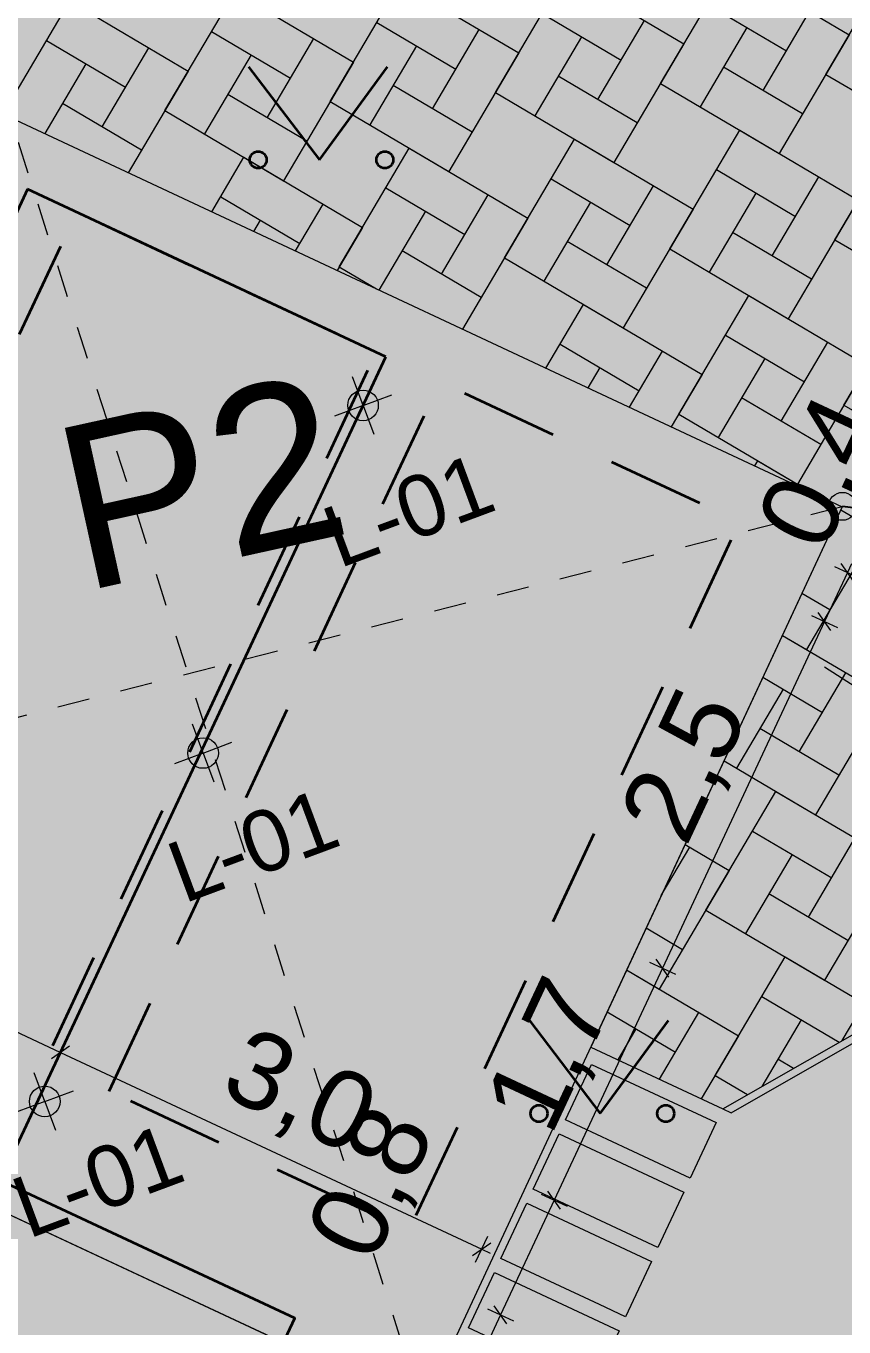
# Model space of a CAD drawing. Header units: millimetres. Extents: x 368386 to 861326, y -331222 to 250838.
# Drawn here: x 782596 to 787943, y -91880 to -83382 of the extents above; entities that cross this region are included whole.
import ezdxf

# ---------------------------------------------------------------- set-up
doc = ezdxf.new("R2010")
doc.units = ezdxf.units.MM
doc.header["$MEASUREMENT"] = 0
for name, pattern in [('Dashed', [423.333333, 211.666667, -211.666667]), ('Long Dashed', [1058.333302, 634.99999, -423.333311]), ('PINNASTEE', [2000, 1500, -500])]:
    doc.linetypes.add(name, pattern=pattern)
doc.layers.add('_AR-välisvalgustid', color=7, linetype='Continuous')
for name, color, linetype, lineweight, true_color in [('_AR-välisvalgustid_Pen_No__3', 7, 'Continuous', 18, 0xff6600), ('New_       asendi fill_Pen_No__149', 7, 'Continuous', 25, 0x186722), ('New__AR-välisvalgustid_Pen_No__3', 7, 'Continuous', 18, 0xff6600), ('New__ASENDIPLAAN_Pen_No__102', 7, 'Continuous', 13, 0xcccccc), ('New_TEE#1_Pen_No__162', 7, 'Continuous', 25, 0xaaaaaa)]:
    doc.layers.add(name, color=color, linetype=linetype, lineweight=lineweight, true_color=true_color)
for name, color, linetype, lineweight in [('_ASENDIPLAAN_Pen_No__1', 7, 'Continuous', 13), ('New_       asendi fill_Pen_No__1', 7, 'Continuous', 13), ('New_0_Pen_No__21', 7, 'Continuous', 35), ('New_2D Drafting - General_Pen_No__1', 7, 'Continuous', 13), ('New__ASENDIPLAAN_Pen_No__1', 7, 'Continuous', 13), ('New__ASENDIPLAAN_Pen_No__101', 252, 'Continuous', 13), ('New__ASENDIPLAAN_Pen_No__20', 1, 'Continuous', 0), ('New__ASENDIPLAAN_Pen_No__6', 5, 'Continuous', 35), ('New_HALJASTUS#1_Pen_No__7', 7, 'Continuous', 35), ('New_Shell - Roof_Pen_No__7', 7, 'Continuous', 35)]:
    doc.layers.add(name, color=color, linetype=linetype, lineweight=lineweight)
doc.styles.add('GENERATED_STYLE_1', font='')
doc.styles.get('GENERATED_STYLE_1').set_extended_font_data('Arial')
doc.dimstyles.new('GENERATED_STYLE__1', dxfattribs={"dimtxt": 500, "dimasz": 95, "dimexe": 0.18, "dimexo": 0.0625, "dimgap": 0, "dimtad": 1, "dimdec": 1, "dimlfac": 0.001, "dimzin": 0, "dimdsep": 46, "dimtxsty": 'GENERATED_STYLE_1', "dimblk": 'ARROWHEAD_2', "dimblk1": 'ARROWHEAD_2', "dimblk2": 'ARROWHEAD_2', "dimcen": 0.09, "dimse1": 1, "dimse2": 1, "dimclrd": 256, "dimclre": 256, "dimclrt": 256, "dimadec": 0, "dimazin": 0, "dimtfac": 1, "dimtdec": 4, "dimtmove": 0, "dimatfit": 3, "dimfxl": 0, "dimtolj": 1, "dimtzin": 0, "dimarcsym": 0})
doc.dimstyles.new('GENERATED_STYLE__7', dxfattribs={"dimtxt": 0.18, "dimasz": 364.8, "dimexe": 0.18, "dimexo": 0.0625, "dimgap": 0, "dimtad": 0, "dimtih": 1, "dimtoh": 1, "dimdec": 4, "dimzin": 0, "dimdsep": 46, "dimcen": 0.09, "dimadec": 0, "dimazin": 0, "dimtfac": 1, "dimtdec": 4, "dimtmove": 0, "dimatfit": 3, "dimldrblk": 'ARROWHEAD_1', "dimfxl": 0, "dimtolj": 1, "dimtzin": 0, "dimarcsym": 0})

# ---------------------------------------------------------------- blocks, each defined once
blk = doc.blocks.new('*X1')
at = {"layer": 'New__ASENDIPLAAN_Pen_No__102', "color": 254, "linetype": 'Continuous', "lineweight": 13, "true_color": 0xcccccc}
for p, q in [((787824.2, -83697.6), (788281.7, -82922.5)), ((786744.2, -83756.8), (787201.6, -82981.8)), ((787201.6, -82981.8), (787976.7, -83439.2)), ((784584.1, -83875.4), (785041.6, -83100.3)), ((785041.6, -83100.3), (785816.6, -83557.7)), ((785664.1, -83816.1), (786121.6, -83041)), ((786121.6, -83041), (786896.7, -83498.5)), ((783504.1, -83934.6), (783961.5, -83159.6)), ((783961.5, -83159.6), (784736.6, -83617)), ((782445.7, -83957.2), (782881.5, -83218.8)), ((782881.5, -83218.8), (783656.5, -83676.3)), ((787049.2, -83240.1), (787565.9, -83545.1)), ((784889.1, -83358.7), (785405.8, -83663.6)), ((785969.1, -83299.4), (786485.8, -83604.4)), ((786333.3, -83862.7), (786638.3, -83346)), ((787413.4, -83803.5), (787718.3, -83286.7)), ((783809, -83417.9), (784325.7, -83722.9)), ((785253.3, -83922), (785558.3, -83405.3)), ((787307.5, -83392.6), (787002.5, -83909.3)), ((787976.7, -83439.2), (787519.3, -84214.3)), ((782729, -83477.2), (783245.7, -83782.1)), ((783093.2, -84040.5), (783398.2, -83523.8)), ((784173.3, -83981.2), (784478.2, -83464.5)), ((785147.4, -83511.1), (784842.5, -84027.8)), ((786227.5, -83451.9), (785922.5, -83968.6)), ((786896.7, -83498.5), (786439.2, -84273.6)), ((784067.4, -83570.4), (783762.4, -84087.1)), ((784736.6, -83617), (784279.1, -84392.1)), ((785816.6, -83557.7), (785359.2, -84332.8)), ((782987.3, -83629.7), (782718.7, -84084.8)), ((783656.5, -83676.3), (783264.7, -84340.2)), ((787671.7, -83955.9), (787155, -83651)), ((787824.2, -83697.6), (788599.3, -84155)), ((785511.7, -84074.5), (784994.9, -83769.5)), ((786591.7, -84015.2), (786075, -83710.2)), ((786744.2, -83756.8), (787519.3, -84214.3)), ((784431.6, -84133.7), (783914.9, -83828.8)), ((785664.1, -83816.1), (786439.2, -84273.6)), ((783351.6, -84193), (782834.9, -83888)), ((783504.1, -83934.6), (784279.1, -84392.1)), ((784584.1, -83875.4), (785359.2, -84332.8)), ((787883.5, -84777.6), (788340.9, -84002.6)), ((785723.4, -84896.1), (786180.9, -84121.1)), ((786180.9, -84121.1), (786955.9, -84578.5)), ((786803.4, -84836.9), (787260.9, -84061.8)), ((787260.9, -84061.8), (788036, -84519.3)), ((784643.4, -84955.4), (785100.8, -84180.3)), ((785100.8, -84180.3), (785875.9, -84637.8)), ((783810.6, -84595.6), (784020.8, -84239.6)), ((784020.8, -84239.6), (784795.8, -84697)), ((786028.4, -84379.4), (786545.1, -84684.4)), ((787108.4, -84320.2), (787625.1, -84625.1)), ((787472.6, -84883.5), (787777.6, -84366.8)), ((784948.3, -84438.7), (785465, -84743.7)), ((786392.6, -84942.8), (786697.6, -84426)), ((783868.3, -84498), (784385, -84802.9)), ((784356.6, -84851), (784537.5, -84544.6)), ((785312.6, -85002), (785617.5, -84485.3)), ((786286.7, -84531.9), (785981.8, -85048.6)), ((787366.8, -84472.7), (787061.8, -84989.4)), ((788036, -84519.3), (787578.5, -85294.3)), ((785206.7, -84591.2), (784902.6, -85106.4)), ((786955.9, -84578.5), (786498.5, -85353.6)), ((784126.6, -84650.4), (784083.6, -84723.3)), ((784795.8, -84697), (784629.6, -84978.7)), ((785875.9, -84637.8), (785448.6, -85361.8)), ((786651, -85095.2), (786134.2, -84790.3)), ((787731, -85036), (787214.3, -84731)), ((787883.5, -84777.6), (788658.6, -85235.1)), ((785570.9, -85154.5), (785054.2, -84849.5)), ((786803.4, -84836.9), (787578.5, -85294.3)), ((784643.4, -84955.4), (784886.2, -85098.8)), ((785723.4, -84896.1), (786498.5, -85353.6)), ((786862.7, -85916.9), (787320.2, -85141.9)), ((787320.2, -85141.9), (788095.2, -85599.3)), ((787942.7, -85857.7), (788400.2, -85082.6)), ((785994.5, -85617.2), (786240.1, -85201.1)), ((786240.1, -85201.1), (787015.2, -85658.6)), ((787167.7, -85400.2), (787684.4, -85705.2)), ((786087.6, -85459.5), (786604.3, -85764.4)), ((787531.9, -85963.5), (787836.9, -85446.8)), ((786540.5, -85872.6), (786756.8, -85506.1)), ((787426, -85552.7), (787121.1, -86069.4)), ((786346, -85612), (786267.5, -85744.9)), ((788095.2, -85599.3), (787637.8, -86374.4)), ((787015.2, -85658.6), (786813.5, -86000.3)), ((787790.3, -86116), (787273.5, -85811.1)), ((787942.7, -85857.7), (788717.8, -86315.1)), ((786862.7, -85916.9), (787637.8, -86374.4)), ((787359.5, -86255.7), (787379.4, -86221.9)), ((787379.4, -86221.9), (787731.3, -86429.6)), ((787922.3, -86542.3), (788154.5, -86679.4)), ((788154.5, -86679.4), (787697, -87454.4)), ((787849.5, -87196.1), (787667.7, -87088.8)), ((787540.4, -87362), (787697, -87454.4)), ((787540.4, -87362), (788213.7, -87759.4)), ((787650.4, -88123.6), (787955.4, -87606.9)), ((787413.1, -87635.2), (787802.9, -87865.3)), ((787544.5, -87712.8), (787239.6, -88229.5)), ((788213.7, -87759.4), (787756.3, -88534.5)), ((787908.8, -88276.1), (787392.1, -87971.1)), ((787158.5, -88181.6), (787756.3, -88534.5)), ((787040.5, -89157.1), (787497.9, -88382)), ((787497.9, -88382), (788273, -88839.4)), ((787345.4, -88640.3), (787862.2, -88945.3)), ((787709.7, -89203.7), (788014.6, -88687)), ((786748.7, -89061.3), (786934.6, -88746.2)), ((786903.9, -88728.1), (787193, -88898.7)), ((787603.8, -88792.8), (787298.8, -89309.5)), ((788273, -88839.4), (787815.5, -89614.5)), ((787193, -88898.7), (786735.5, -89673.8)), ((786776.6, -89001.3), (786782.1, -89004.6)), ((787968, -89356.1), (787451.3, -89051.2)), ((787040.5, -89157.1), (787815.5, -89614.5)), ((786888, -89415.4), (786649.3, -89274.5)), ((787099.7, -90237.1), (787557.2, -89462)), ((787557.2, -89462), (788212, -89848.5)), ((786522, -89547.7), (786735.5, -89673.8)), ((786522, -89547.7), (787252.2, -89978.7)), ((787404.7, -89720.4), (787911.9, -90019.7)), ((786394.7, -89821), (786841.4, -90084.6)), ((787931.3, -90008.7), (788073.9, -89767)), ((786736.7, -90262), (786993.9, -89826.3)), ((787663.1, -89872.9), (787406.1, -90308.3)), ((786583, -89932.1), (786463.5, -90134.7)), ((787252.2, -89978.7), (787009.9, -90389.3)), ((787611.8, -90190.9), (787510.6, -90131.2)), ((787099.7, -90237.1), (787311.7, -90362.2))]:
    blk.add_line(p, q, dxfattribs=at)
blk = doc.blocks.new('*D11')
at = {"layer": '_AR-välisvalgustid_Pen_No__3', "color": 30, "linetype": 'Continuous', "lineweight": 18, "true_color": 0xff6600}
for p, q in [((779288.9, -88437.3), (780211.4, -88867.9)), ((780171.8, -88952.9), (780251.1, -88783)), ((780270.5, -88826.6), (780152.3, -88909.3)), ((780211.4, -88867.9), (782822.1, -90086.5)), ((782881.2, -90045.2), (782762.9, -90127.9)), ((782782.4, -90171.5), (782861.7, -90001.6)), ((782822.1, -90086.5), (785574.5, -91371.3))]:
    blk.add_line(p, q, dxfattribs=at)
at = {"layer": '_AR-välisvalgustid_Pen_No__3', "color": 30, "lineweight": 18, "true_color": 0xff6600, "insert": (781128.2, -89185.5), "char_height": 500, "attachment_point": 7, "rotation": 334.9778, "style": 'GENERATED_STYLE_1'}
blk.add_mtext('\\A1;{\\pql;\\fArial|b0|i0|c0|p34;2,9}', dxfattribs=at)
blk = doc.blocks.new('ARROWHEAD_2')
at = {"color": 0, "linetype": 'Continuous', "lineweight": 0}
for p, q in [((0, 0), (-1, 0)), ((-0.378, -0.655), (0.378, 0.655))]:
    blk.add_line(p, q, dxfattribs=at)
blk = doc.blocks.new('*D12')
at = {"layer": '_AR-välisvalgustid_Pen_No__3', "color": 30, "linetype": 'Continuous', "lineweight": 18, "true_color": 0xff6600}
for p, q in [((782881.2, -90045.2), (782762.9, -90127.9)), ((782822.1, -90086.5), (785574.5, -91371.3)), ((785515.3, -91412.7), (785633.6, -91329.9)), ((785534.8, -91456.3), (785614.1, -91286.4)), ((785574.5, -91371.3), (785629.9, -91397.2))]:
    blk.add_line(p, q, dxfattribs=at)
at = {"layer": '_AR-välisvalgustid_Pen_No__3', "color": 30, "lineweight": 18, "true_color": 0xff6600, "insert": (783809.8, -90437.2), "char_height": 500, "attachment_point": 7, "rotation": 334.9778, "style": 'GENERATED_STYLE_1'}
blk.add_mtext('\\A1;{\\pql;\\fArial|b0|i0|c0|p34;3,0}', dxfattribs=at)
blk = doc.blocks.new('*D13')
at = {"layer": '_AR-välisvalgustid_Pen_No__3', "color": 30, "linetype": 'Continuous', "lineweight": 18, "true_color": 0xff6600}
for p, q in [((787880.6, -86911.6), (788050.4, -86991)), ((788006.8, -87010.5), (787924.2, -86892.1)), ((787991.4, -86895.9), (787965.5, -86951.3)), ((787965.5, -86951.3), (787815.9, -87271.1)), ((787815.9, -87271.1), (786756.7, -89535.6)), ((787731, -87231.4), (787900.8, -87310.8)), ((787857.2, -87330.3), (787774.6, -87211.9))]:
    blk.add_line(p, q, dxfattribs=at)
at = {"layer": '_AR-välisvalgustid_Pen_No__3', "color": 30, "lineweight": 18, "true_color": 0xff6600, "insert": (787890.2, -86876.2), "char_height": 500, "attachment_point": 7, "rotation": 64.93137, "style": 'GENERATED_STYLE_1'}
blk.add_mtext('\\A1;{\\pql;\\fArial|b0|i0|c0|p34;0,4}', dxfattribs=at)
blk = doc.blocks.new('*D14')
at = {"layer": '_AR-välisvalgustid_Pen_No__3', "color": 30, "linetype": 'Continuous', "lineweight": 18, "true_color": 0xff6600}
for p, q in [((787815.9, -87271.1), (786756.7, -89535.6)), ((787857.2, -87330.3), (787774.6, -87211.9)), ((786798, -89594.7), (786715.4, -89476.4)), ((786756.7, -89535.6), (786047.5, -91051.6)), ((786671.8, -89495.8), (786841.6, -89575.3))]:
    blk.add_line(p, q, dxfattribs=at)
at = {"layer": '_AR-välisvalgustid_Pen_No__3', "color": 30, "lineweight": 18, "true_color": 0xff6600, "insert": (786994.3, -88791.6), "char_height": 500, "attachment_point": 7, "rotation": 64.93137, "style": 'GENERATED_STYLE_1'}
blk.add_mtext('\\A1;{\\pql;\\fArial|b0|i0|c0|p34;2,5}', dxfattribs=at)
blk = doc.blocks.new('*D15')
at = {"layer": '_AR-välisvalgustid_Pen_No__3', "color": 30, "linetype": 'Continuous', "lineweight": 18, "true_color": 0xff6600}
for p, q in [((787815.9, -87271.1), (786756.7, -89535.6)), ((786798, -89594.7), (786715.4, -89476.4)), ((786756.7, -89535.6), (786047.5, -91051.6)), ((786671.8, -89495.8), (786841.6, -89575.3)), ((786088.9, -91110.7), (786006.2, -90992.4)), ((786047.5, -91051.6), (785697.5, -91799.9)), ((785962.6, -91011.8), (786132.5, -91091.3))]:
    blk.add_line(p, q, dxfattribs=at)
at = {"layer": '_AR-välisvalgustid_Pen_No__3', "color": 30, "lineweight": 18, "true_color": 0xff6600, "insert": (786110.1, -90681.8), "char_height": 500, "attachment_point": 7, "rotation": 64.93137, "style": 'GENERATED_STYLE_1'}
blk.add_mtext('\\A1;{\\pql;\\fArial|b0|i0|c0|p34;1,7}', dxfattribs=at)
blk = doc.blocks.new('*D16')
at = {"layer": '_AR-välisvalgustid_Pen_No__3', "color": 30, "linetype": 'Continuous', "lineweight": 18, "true_color": 0xff6600}
for p, q in [((786088.9, -91110.7), (786006.2, -90992.4)), ((786047.5, -91051.6), (785697.5, -91799.9)), ((785612.6, -91760.2), (785782.4, -91839.7)), ((785738.8, -91859.1), (785656.2, -91740.8))]:
    blk.add_line(p, q, dxfattribs=at)
blk = doc.blocks.new('*D17')
at = {"layer": '_AR-välisvalgustid_Pen_No__3', "color": 30, "linetype": 'Continuous', "lineweight": 18, "true_color": 0xff6600}
for p, q in [((785612.6, -91760.2), (785782.4, -91839.7)), ((785738.8, -91859.1), (785656.2, -91740.8)), ((785697.5, -91799.9), (785339.1, -92566.2)), ((785254.1, -92526.5), (785424, -92605.9)), ((785297.7, -92507), (785380.4, -92625.3)), ((785339.1, -92566.2), (785313.2, -92621.5))]:
    blk.add_line(p, q, dxfattribs=at)
at = {"layer": '_AR-välisvalgustid_Pen_No__3', "color": 30, "lineweight": 18, "true_color": 0xff6600, "char_height": 500, "attachment_point": 7, "rotation": 64.93137, "style": 'GENERATED_STYLE_1'}
for insert in [(784946.4, -91517.4), (784830.3, -93417.8)]:
    blk.add_mtext('\\A1;{\\pql;\\fArial|b0|i0|c0|p34;0,8}', dxfattribs=dict(at, insert=insert))
blk = doc.blocks.new('ARROWHEAD_1')
at = {"color": 0, "linetype": 'Continuous', "lineweight": 0}
blk.add_line((0, 0), (-1, 0), dxfattribs=at)
blk.add_circle((0, 0), 0.25, dxfattribs=at)

msp = doc.modelspace()

# ---------------------------------------------------------------- hatches: boundary and pattern name
at = {"layer": 'New_       asendi fill_Pen_No__149', "linetype": 'Continuous', "lineweight": 0, "true_color": 0x061908}
h = msp.add_hatch(color=98, dxfattribs=at)
h.paths.add_polyline_path([(802345.63, -38322.05), (677945.63, -100972.05), (697685.63, -113562.05), (725141.88, -157386.04), (747105.63, -214022.05), (773035.63, -233162.05), (849485.63, -225922.05), (847735.63, -145332.05)])
h.paths.add_polyline_path([(757638.71, -147399.28, -0.0006564), (757597.25, -147430.15)], flags=0)
h.paths.add_polyline_path([(781623.18, -112523.26, 0.0599556), (781750.4, -112778.31, 0.7851663), (783932.82, -111999.14, 0.0599556), (783869.75, -111721.19, 1)], flags=0)
at = {"layer": 'New__ASENDIPLAAN_Pen_No__101', "linetype": 'Continuous', "lineweight": 13}
for points in [[(762239.08, -81717.81), (759611.29, -87345.14), (771498.76, -92895.53), (772187.94, -93217.31), (772005.84, -93611.02), (776372.99, -105539.15), (778222.9, -104861.85), (780292.6, -110514.88), (781662.75, -110013.24), (785091.1, -108758.05), (783999.19, -105775.66), (783017.97, -103095.63), (783130.65, -103054.37), (779943.59, -94349.46), (783866.08, -92913.34), (784296.5, -91991.61), (779628.71, -89811.91), (779628.53, -89812.28), (777919.36, -89019.04), (777960.76, -88927.06), (777182.11, -88562.83), (774880.24, -87486.09), (774828.58, -87596.7), (770479.41, -85565.77)], [(782493.76, -83979.64), (787931.25, -86523.11), (785188.97, -92408.37), (777921.34, -89014.63), (777960.76, -88927.06), (776705.75, -88340.01), (777340.27, -86981.21), (780420.72, -88419.51)]]:
    msp.add_hatch(color=252, dxfattribs=at).paths.add_polyline_path(points)

# ---------------------------------------------------------------- linework, layer by layer
at = {"layer": 'New_       asendi fill_Pen_No__1', "color": 7, "linetype": 'Continuous', "lineweight": 13, "flags": 128}
for points in [[(786531.86, -90717.74), (786122.7, -90526.7), (786291.93, -90164.26), (787107.57, -90545.09), (786938.34, -90907.53)], [(785911.18, -90979.76), (786080.4, -90617.31), (786896.04, -90998.14), (786726.81, -91360.58)], [(785868.87, -91070.37), (786684.51, -91451.19), (786515.28, -91813.63), (786344.37, -91733.83), (785699.65, -91432.81)], [(785657.34, -91523.42), (786472.98, -91904.24), (786303.76, -92266.68), (785488.12, -91885.86)]]:
    msp.add_lwpolyline(points, close=True, dxfattribs=at)
at = {"layer": 'New_0_Pen_No__21', "color": 7, "linetype": 'Continuous', "lineweight": 35}
for p, q in [((782606.67, -84447.16), (780132.83, -89735.79)), ((784947.5, -85542.13), (782606.67, -84447.16)), ((782473.65, -90830.75), (784947.5, -85542.13))]:
    msp.add_line(p, q, dxfattribs=at)
at = {"layer": 'New_2D Drafting - General_Pen_No__1', "color": 7, "linetype": 'Continuous', "lineweight": 13}
for p, q in [((787205.41, -90480.35), (800375.45, -82968.9)), ((787149.87, -90454.48), (787205.41, -90480.35))]:
    msp.add_line(p, q, dxfattribs=at)
at = {"layer": 'New__AR-välisvalgustid_Pen_No__3', "color": 30, "linetype": 'Continuous', "lineweight": 18, "true_color": 0xff6600}
for p, q in [((784798.89, -85859.83), (784729.13, -85672.39)), ((784798.89, -85859.83), (784986.33, -85790.07)), ((784798.89, -85859.83), (784611.45, -85929.58)), ((784798.89, -85859.83), (784868.64, -86047.27)), ((783753.12, -88130.59), (783683.36, -87943.15)), ((783753.12, -88130.59), (783940.56, -88060.84)), ((783753.12, -88130.59), (783565.67, -88200.34)), ((783753.12, -88130.59), (783822.87, -88318.03)), ((782718.43, -90406.44), (782648.68, -90219)), ((782718.43, -90406.44), (782530.99, -90476.2)), ((782718.43, -90406.44), (782905.88, -90336.69)), ((782718.43, -90406.44), (782788.19, -90593.88))]:
    msp.add_line(p, q, dxfattribs=at)
for centre in [(784798.89, -85859.83), (783753.12, -88130.59), (782718.43, -90406.44)]:
    msp.add_circle(centre, 100, dxfattribs=at)
at = {"layer": 'New__ASENDIPLAAN_Pen_No__1', "color": 7, "linetype": 'Dashed', "lineweight": 13}
for p, q in [((785188.97, -92408.37), (782493.76, -83979.64)), ((787931.25, -86523.11), (777888.99, -89086.51))]:
    msp.add_line(p, q, dxfattribs=at)
at = {"layer": 'New__ASENDIPLAAN_Pen_No__1', "color": 7, "linetype": 'Continuous', "lineweight": 13, "flags": 128}
msp.add_lwpolyline([(781155.34, -76138.33, -0.2371756), (781233.18, -78831.74), (779484.98, -82575.64), (781568.63, -83548.59), (782493.76, -83979.64), (787931.25, -86523.11), (786286.87, -90052.38), (787149.87, -90454.48), (800310.37, -82945.97), (797801, -78012.73), (796282.18, -75026.83), (790933.61, -78078.36, -0.4178514), (785452.77, -76543.01), (784291.15, -74447)], format="xyb", close=True, dxfattribs=at)
for points in [[(762239.08, -81717.81), (759611.29, -87345.14), (771498.76, -92895.53), (772187.94, -93217.31), (772005.84, -93611.02), (776372.99, -105539.15), (778222.9, -104861.85), (780292.6, -110514.88), (781662.75, -110013.24), (785091.1, -108758.05), (783999.19, -105775.66), (783017.97, -103095.63), (783130.65, -103054.37), (779943.59, -94349.46), (783866.08, -92913.34), (784296.5, -91991.61), (779628.71, -89811.91), (779628.53, -89812.28), (777919.36, -89019.04), (777960.76, -88927.06), (777182.11, -88562.83), (774880.24, -87486.09), (774828.58, -87596.7), (770479.41, -85565.77)], [(782493.76, -83979.64), (787931.25, -86523.11), (785188.97, -92408.37), (777921.34, -89014.63), (777960.76, -88927.06), (776705.75, -88340.01), (777340.27, -86981.21), (780420.72, -88419.51)]]:
    msp.add_lwpolyline(points, close=True, dxfattribs=at)
at = {"layer": 'New__ASENDIPLAAN_Pen_No__20', "color": 1, "linetype": 'Continuous', "lineweight": 0}
msp.add_line((787814.58, -87568.42), (789977.26, -88950.44), dxfattribs=at)
at = {"layer": 'New__ASENDIPLAAN_Pen_No__6', "color": 5, "linetype": 'Long Dashed', "lineweight": 35, "flags": 128}
for points in [[(780763.36, -89230.41), (782926.17, -84596.93), (784884.75, -85511.16), (782721.94, -90144.64)], [(783138.82, -90339.23), (785301.64, -85705.75), (787260.22, -86619.98), (785097.41, -91253.45)]]:
    msp.add_lwpolyline(points, close=True, dxfattribs=at)
at = {"layer": 'New_HALJASTUS#1_Pen_No__7', "color": 7, "linetype": 'Continuous', "lineweight": 35}
for p, q in [((784050.64, -83649.63), (784514.04, -84256.34)), ((784514.04, -84256.34), (784959.62, -83649.63)), ((785886.46, -89878.31), (786349.86, -90485.02)), ((786349.86, -90485.02), (786795.44, -89878.31))]:
    msp.add_line(p, q, dxfattribs=at)
for centre in [(784113.02, -84256.34), (784941.8, -84256.34), (785948.84, -90485.02), (786777.62, -90485.02)]:
    msp.add_circle(centre, 55.01, dxfattribs=at)
at = {"layer": 'New_Shell - Roof_Pen_No__7', "color": 7, "linetype": 'Continuous', "lineweight": 35, "flags": 128}
msp.add_lwpolyline([(777321.53, -88541.34), (779459.65, -94378.45), (783922.21, -92743.82), (784352.02, -91823.03)], close=True, dxfattribs=at)
at = {"layer": 'New_TEE#1_Pen_No__162', "color": 253, "linetype": 'PINNASTEE', "lineweight": 25, "true_color": 0xaaaaaa, "flags": 128}
msp.add_lwpolyline([(794045.63, -99439.05), (792927.63, -86931.05), (787942.63, -79094.05), (775725.63, -64608.05), (766962.63, -61354.05), (756948.63, -63398.05), (746010.63, -68983.05), (731032.63, -76593.05), (718023.63, -83834.05), (709565.63, -93385.05), (711080.63, -94383.05), (718886.63, -85752.05), (732061.63, -78226.05), (745894.63, -71247.05), (757719.63, -65248.05), (766558.63, -63378.05), (774741.63, -66781.05), (784795.63, -78987.05), (791230.63, -88015.05), (791250.63, -98776.05)], close=True, dxfattribs=at)

# ---------------------------------------------------------------- block references
at = {"layer": 'New__ASENDIPLAAN_Pen_No__102', "color": 254, "linetype": 'Continuous', "lineweight": 13, "true_color": 0xcccccc}
msp.add_blockref('*X1', (0, 0), dxfattribs=at)

# ---------------------------------------------------------------- texts
at = {"layer": 'New__AR-välisvalgustid_Pen_No__3', "color": 30, "linetype": 'Continuous', "lineweight": 18, "true_color": 0xff6600, "char_height": 400, "attachment_point": 2, "rotation": 20.411972, "style": 'GENERATED_STYLE_1'}
for insert in [(785025.9, -86356.74), (784009.82, -88546.57), (782993.75, -90736.4)]:
    msp.add_mtext('\\A1;{\\pqc;\\fArial|b0|i0|c0|p34;L\\fArial|b0|i0|c0|p34;-01}', dxfattribs=dict(at, insert=insert))
at = {"layer": 'New__ASENDIPLAAN_Pen_No__1', "color": 7, "linetype": 'Continuous', "lineweight": 13, "insert": (783738.81, -86359.52), "char_height": 1070.6702, "attachment_point": 5, "rotation": 12.420022, "style": 'GENERATED_STYLE_1'}
msp.add_mtext('\\A1;{\\pqc;\\fArial|b0|i0|c0|p34;P\\fArial|b0|i0|c0|p34;2}', dxfattribs=at)

# ---------------------------------------------------------------- dimensions: what is measured, and where the dimension line sits
at = {"layer": '_AR-välisvalgustid', "color": 30, "linetype": 'Continuous', "lineweight": 18, "true_color": 0xff6600}
for base, p1, p2, angle, picture, middle, turn in [((787815.92, -87271.09), (785809.96, -85943.03), (784798.89, -85859.83), 244.931365, '*D13', (787858.18, -86354.69), 64.931365), ((786756.68, -89535.56), (784798.89, -85859.83), (783753.12, -88130.59), 244.931365, '*D14', (786962.23, -88270.07), 64.931365), ((786047.54, -91051.55), (783753.12, -88130.59), (780420.72, -88419.51), 244.931365, '*D15', (786078.05, -90160.3), 64.931365), ((782822.08, -90086.54), (780420.72, -88419.51), (782965.74, -89778.75), 334.977804, '*D11', (781649.74, -89153.06), 334.977804), ((785697.47, -91799.94), (780420.72, -88419.51), (782718.43, -90406.44), 244.931365, '*D16', (784914.38, -90995.9), 64.931365), ((785574.48, -91371.3), (782965.74, -89778.75), (785074.7, -92442), 334.977804, '*D12', (784331.27, -90404.75), 334.977804), ((785339.05, -92566.18), (782718.43, -90406.44), (783672.37, -91786.56), 244.931365, '*D17', (784798.24, -92896.29), 64.931365)]:
    dim = msp.add_linear_dim(base=base, p1=p1, p2=p2, angle=angle, dimstyle='GENERATED_STYLE__1', dxfattribs=at)
    dim.commit()
    dim.dimension.update_dxf_attribs({"geometry": picture, "text_midpoint": middle, "dimtype": 160, "text_rotation": turn})

# ---------------------------------------------------------------- leaders
at = {"layer": '_ASENDIPLAAN_Pen_No__1', "color": 7, "linetype": 'Continuous', "lineweight": 13, "annotation_type": 0, "has_hookline": 1, "hookline_direction": 0, "text_width": 940.8, "horizontal_direction": (0.999968, 0.008049, 0)}
msp.add_leader([(787933.04, -86519.3), (789131.03, -86669.66)], dimstyle='GENERATED_STYLE__7', dxfattribs=at)

doc.saveas('drawing.dxf')
